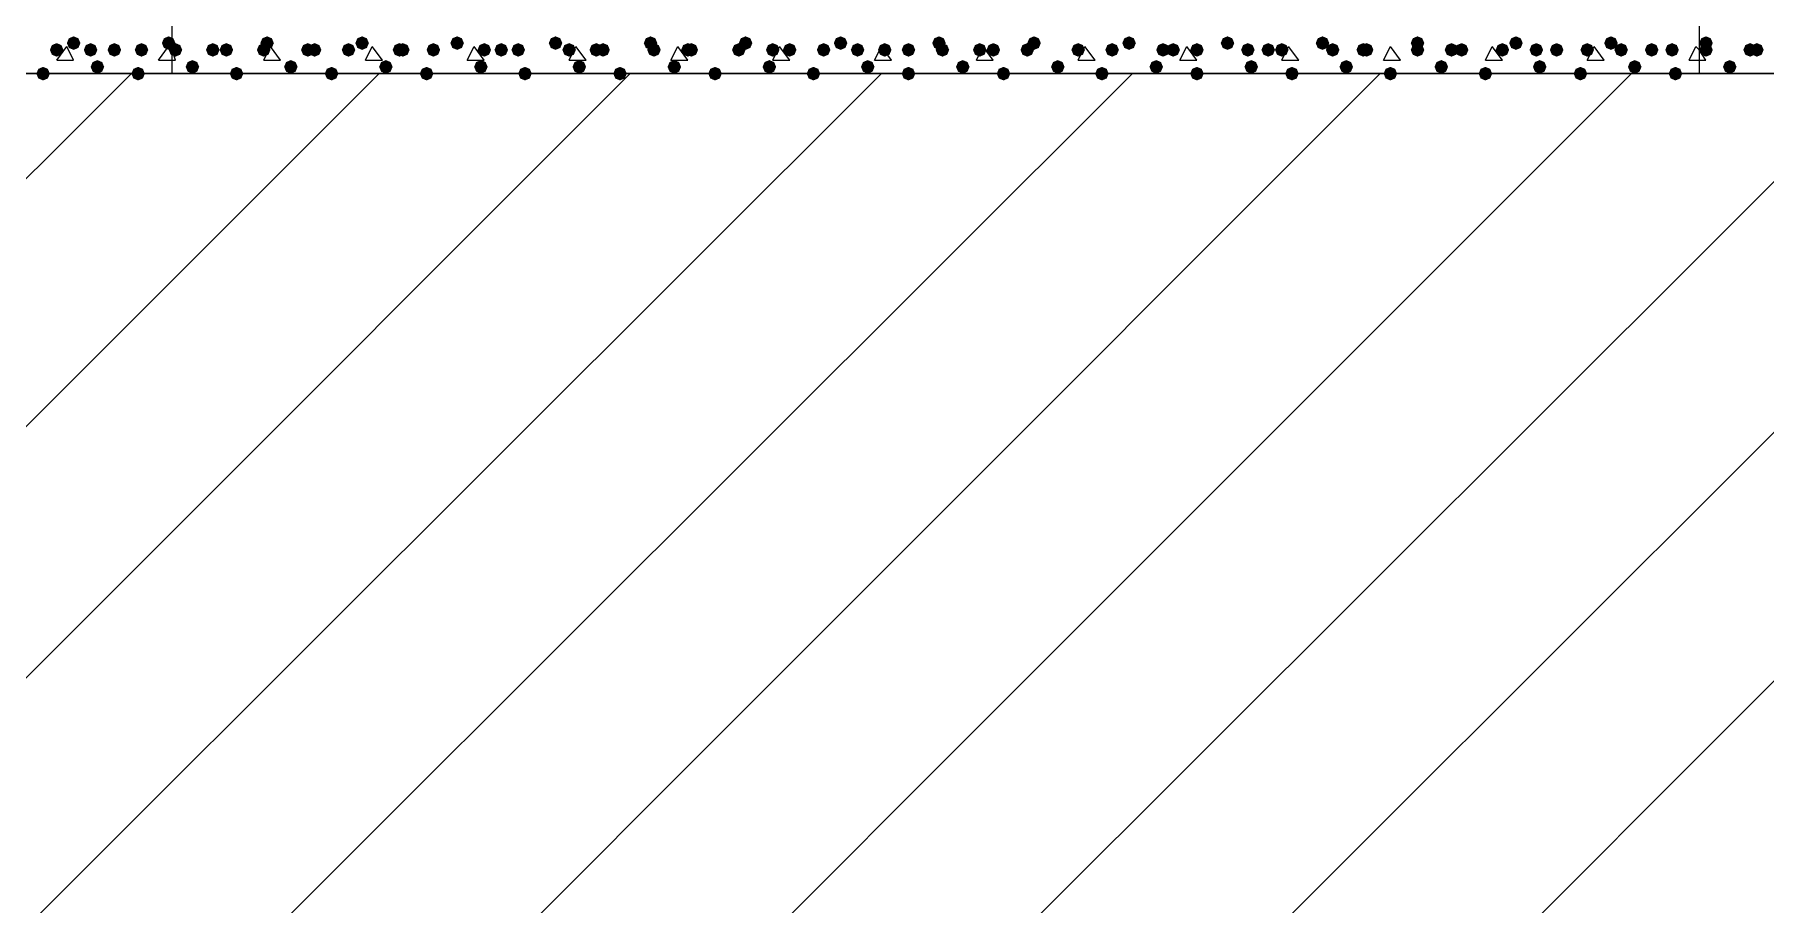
# Model space of a CAD drawing. Header units: millimetres. Extents: x 0 to 420, y 0 to 297.
# Drawn here: x 257.83 to 279.42, y 188.77 to 199.62 of the extents above; entities that cross this region are included whole.
import ezdxf

# ---------------------------------------------------------------- set-up
doc = ezdxf.new("R2010")
doc.units = ezdxf.units.MM
doc.layers.get('0').update_dxf_attribs({"linetype": 'CONTINUOUS'})

msp = doc.modelspace()

# ---------------------------------------------------------------- hatches: boundary and pattern name
at = {"true_color": 0x000007}
for points in [[(258.191, 199.432333), (258.166129, 199.372537), (258.106333, 199.347667), (258.046538, 199.372537), (258.021667, 199.432333), (258.046537, 199.492129), (258.106333, 199.517), (258.166129, 199.492129)], [(258.402667, 199.517), (258.377796, 199.457204), (258.318, 199.432333), (258.258204, 199.457204), (258.233333, 199.517), (258.258204, 199.576796), (258.318, 199.601667), (258.377796, 199.576796)], [(258.614333, 199.432333), (258.589462, 199.372537), (258.529667, 199.347667), (258.469871, 199.372537), (258.445, 199.432333), (258.469871, 199.492129), (258.529667, 199.517), (258.589462, 199.492129)], [(258.910667, 199.432333), (258.885796, 199.372537), (258.826, 199.347667), (258.766204, 199.372537), (258.741333, 199.432333), (258.766204, 199.492129), (258.826, 199.517), (258.885796, 199.492129)], [(259.249333, 199.432333), (259.224462, 199.372537), (259.164667, 199.347667), (259.104871, 199.372537), (259.08, 199.432333), (259.104871, 199.492129), (259.164667, 199.517), (259.224462, 199.492129)], [(259.588, 199.517), (259.563129, 199.457204), (259.503333, 199.432333), (259.443537, 199.457204), (259.418667, 199.517), (259.443537, 199.576796), (259.503333, 199.601667), (259.563129, 199.576796)], [(278.765, 199.517), (278.740129, 199.457204), (278.680333, 199.432333), (278.620538, 199.457204), (278.595667, 199.517), (278.620537, 199.576796), (278.680333, 199.601667), (278.740129, 199.576796)], [(278.765, 199.432333), (278.740129, 199.372537), (278.680333, 199.347667), (278.620538, 199.372537), (278.595667, 199.432333), (278.620537, 199.492129), (278.680333, 199.517), (278.740129, 199.492129)], [(279.315333, 199.432333), (279.290462, 199.372537), (279.230667, 199.347667), (279.170871, 199.372537), (279.146, 199.432333), (279.170871, 199.492129), (279.230667, 199.517), (279.290462, 199.492129)], [(279.4, 199.432333), (279.375129, 199.372537), (279.315333, 199.347667), (279.255538, 199.372537), (279.230667, 199.432333), (279.255537, 199.492129), (279.315333, 199.517), (279.375129, 199.492129)], [(258.699, 199.220667), (258.674129, 199.160871), (258.614333, 199.136), (258.554538, 199.160871), (258.529667, 199.220667), (258.554537, 199.280462), (258.614333, 199.305333), (258.674129, 199.280463)], [(279.061333, 199.220667), (279.036462, 199.160871), (278.976667, 199.136), (278.916871, 199.160871), (278.892, 199.220667), (278.916871, 199.280462), (278.976667, 199.305333), (279.036462, 199.280463)], [(258.021667, 199.136), (257.996796, 199.076204), (257.937, 199.051333), (257.877204, 199.076204), (257.852333, 199.136), (257.877204, 199.195796), (257.937, 199.220667), (257.996796, 199.195796)], [(259.207, 199.136), (259.182129, 199.076204), (259.122333, 199.051333), (259.062537, 199.076204), (259.037667, 199.136), (259.062537, 199.195796), (259.122333, 199.220667), (259.182129, 199.195796)]]:
    msp.add_hatch(color=0, dxfattribs=at).paths.add_polyline_path(points, flags=0)
at = {"true_color": 0x000008}
for points in [[(259.672667, 199.432333), (259.647796, 199.372537), (259.588, 199.347667), (259.528204, 199.372537), (259.503333, 199.432333), (259.528204, 199.492129), (259.588, 199.517), (259.647796, 199.492129)], [(260.138333, 199.432333), (260.113462, 199.372537), (260.053667, 199.347667), (259.993871, 199.372537), (259.969, 199.432333), (259.993871, 199.492129), (260.053667, 199.517), (260.113462, 199.492129)], [(260.307667, 199.432333), (260.282796, 199.372537), (260.223, 199.347667), (260.163204, 199.372537), (260.138333, 199.432333), (260.163204, 199.492129), (260.223, 199.517), (260.282796, 199.492129)], [(260.773333, 199.432333), (260.748462, 199.372537), (260.688667, 199.347667), (260.628871, 199.372537), (260.604, 199.432333), (260.628871, 199.492129), (260.688667, 199.517), (260.748462, 199.492129)], [(260.815667, 199.517), (260.790796, 199.457204), (260.731, 199.432333), (260.671204, 199.457204), (260.646333, 199.517), (260.671204, 199.576796), (260.731, 199.601667), (260.790796, 199.576796)], [(261.323667, 199.432333), (261.298796, 199.372537), (261.239, 199.347667), (261.179204, 199.372537), (261.154333, 199.432333), (261.179204, 199.492129), (261.239, 199.517), (261.298796, 199.492129)], [(261.408333, 199.432333), (261.383462, 199.372537), (261.323667, 199.347667), (261.263871, 199.372537), (261.239, 199.432333), (261.263871, 199.492129), (261.323667, 199.517), (261.383462, 199.492129)], [(261.831667, 199.432333), (261.806796, 199.372537), (261.747, 199.347667), (261.687204, 199.372537), (261.662333, 199.432333), (261.687204, 199.492129), (261.747, 199.517), (261.806796, 199.492129)], [(262.001, 199.517), (261.976129, 199.457204), (261.916333, 199.432333), (261.856538, 199.457204), (261.831667, 199.517), (261.856537, 199.576796), (261.916333, 199.601667), (261.976129, 199.576796)], [(262.466667, 199.432333), (262.441796, 199.372537), (262.382, 199.347667), (262.322204, 199.372537), (262.297333, 199.432333), (262.322204, 199.492129), (262.382, 199.517), (262.441796, 199.492129)], [(262.509, 199.432333), (262.484129, 199.372537), (262.424333, 199.347667), (262.364537, 199.372537), (262.339667, 199.432333), (262.364537, 199.492129), (262.424333, 199.517), (262.484129, 199.492129)], [(262.89, 199.432333), (262.865129, 199.372537), (262.805333, 199.347667), (262.745538, 199.372537), (262.720667, 199.432333), (262.745537, 199.492129), (262.805333, 199.517), (262.865129, 199.492129)], [(263.186333, 199.517), (263.161462, 199.457204), (263.101667, 199.432333), (263.041871, 199.457204), (263.017, 199.517), (263.041871, 199.576796), (263.101667, 199.601667), (263.161462, 199.576796)], [(263.525, 199.432333), (263.500129, 199.372537), (263.440333, 199.347667), (263.380538, 199.372537), (263.355667, 199.432333), (263.380537, 199.492129), (263.440333, 199.517), (263.500129, 199.492129)], [(263.736667, 199.432333), (263.711796, 199.372537), (263.652, 199.347667), (263.592204, 199.372537), (263.567333, 199.432333), (263.592204, 199.492129), (263.652, 199.517), (263.711796, 199.492129)], [(263.948333, 199.432333), (263.923463, 199.372537), (263.863667, 199.347667), (263.803871, 199.372537), (263.779, 199.432333), (263.803871, 199.492129), (263.863667, 199.517), (263.923462, 199.492129)], [(264.414, 199.517), (264.389129, 199.457204), (264.329333, 199.432333), (264.269538, 199.457204), (264.244667, 199.517), (264.269537, 199.576796), (264.329333, 199.601667), (264.389129, 199.576796)], [(264.583333, 199.432333), (264.558463, 199.372537), (264.498667, 199.347667), (264.438871, 199.372537), (264.414, 199.432333), (264.438871, 199.492129), (264.498667, 199.517), (264.558462, 199.492129)], [(264.922, 199.432333), (264.897129, 199.372537), (264.837333, 199.347667), (264.777537, 199.372537), (264.752667, 199.432333), (264.777537, 199.492129), (264.837333, 199.517), (264.897129, 199.492129)], [(265.006667, 199.432333), (264.981796, 199.372537), (264.922, 199.347667), (264.862204, 199.372537), (264.837333, 199.432333), (264.862204, 199.492129), (264.922, 199.517), (264.981796, 199.492129)], [(265.599333, 199.517), (265.574462, 199.457204), (265.514667, 199.432333), (265.454871, 199.457204), (265.43, 199.517), (265.454871, 199.576796), (265.514667, 199.601667), (265.574462, 199.576796)], [(265.641667, 199.432333), (265.616796, 199.372537), (265.557, 199.347667), (265.497204, 199.372537), (265.472333, 199.432333), (265.497204, 199.492129), (265.557, 199.517), (265.616796, 199.492129)], [(266.065, 199.432333), (266.040129, 199.372537), (265.980333, 199.347667), (265.920538, 199.372537), (265.895667, 199.432333), (265.920537, 199.492129), (265.980333, 199.517), (266.040129, 199.492129)], [(266.107333, 199.432333), (266.082463, 199.372537), (266.022667, 199.347667), (265.962871, 199.372537), (265.938, 199.432333), (265.962871, 199.492129), (266.022667, 199.517), (266.082462, 199.492129)], [(266.7, 199.432333), (266.675129, 199.372537), (266.615333, 199.347667), (266.555538, 199.372537), (266.530667, 199.432333), (266.555537, 199.492129), (266.615333, 199.517), (266.675129, 199.492129)], [(266.784667, 199.517), (266.759796, 199.457204), (266.7, 199.432333), (266.640204, 199.457204), (266.615333, 199.517), (266.640204, 199.576796), (266.7, 199.601667), (266.759796, 199.576796)], [(267.123333, 199.432333), (267.098462, 199.372537), (267.038667, 199.347667), (266.978871, 199.372537), (266.954, 199.432333), (266.978871, 199.492129), (267.038667, 199.517), (267.098462, 199.492129)], [(267.335, 199.432333), (267.310129, 199.372537), (267.250333, 199.347667), (267.190538, 199.372537), (267.165667, 199.432333), (267.190537, 199.492129), (267.250333, 199.517), (267.310129, 199.492129)], [(267.758333, 199.432333), (267.733462, 199.372537), (267.673667, 199.347667), (267.613871, 199.372537), (267.589, 199.432333), (267.613871, 199.492129), (267.673667, 199.517), (267.733462, 199.492129)], [(267.97, 199.517), (267.945129, 199.457204), (267.885333, 199.432333), (267.825538, 199.457204), (267.800667, 199.517), (267.825537, 199.576796), (267.885333, 199.601667), (267.945129, 199.576796)], [(268.181667, 199.432333), (268.156796, 199.372537), (268.097, 199.347667), (268.037204, 199.372537), (268.012333, 199.432333), (268.037204, 199.492129), (268.097, 199.517), (268.156796, 199.492129)], [(268.520333, 199.432333), (268.495462, 199.372537), (268.435667, 199.347667), (268.375871, 199.372537), (268.351, 199.432333), (268.375871, 199.492129), (268.435667, 199.517), (268.495462, 199.492129)], [(268.816667, 199.432333), (268.791796, 199.372537), (268.732, 199.347667), (268.672204, 199.372537), (268.647333, 199.432333), (268.672204, 199.492129), (268.732, 199.517), (268.791796, 199.492129)], [(269.197667, 199.517), (269.172796, 199.457204), (269.113, 199.432333), (269.053204, 199.457204), (269.028333, 199.517), (269.053204, 199.576796), (269.113, 199.601667), (269.172796, 199.576796)], [(269.24, 199.432333), (269.215129, 199.372537), (269.155333, 199.347667), (269.095537, 199.372537), (269.070667, 199.432333), (269.095537, 199.492129), (269.155333, 199.517), (269.215129, 199.492129)], [(269.705667, 199.432333), (269.680796, 199.372537), (269.621, 199.347667), (269.561204, 199.372537), (269.536333, 199.432333), (269.561204, 199.492129), (269.621, 199.517), (269.680796, 199.492129)], [(269.875, 199.432333), (269.850129, 199.372537), (269.790333, 199.347667), (269.730537, 199.372537), (269.705667, 199.432333), (269.730537, 199.492129), (269.790333, 199.517), (269.850129, 199.492129)], [(270.298333, 199.432333), (270.273462, 199.372537), (270.213667, 199.347667), (270.153871, 199.372537), (270.129, 199.432333), (270.153871, 199.492129), (270.213667, 199.517), (270.273462, 199.492129)], [(270.383, 199.517), (270.358129, 199.457204), (270.298333, 199.432333), (270.238538, 199.457204), (270.213667, 199.517), (270.238537, 199.576796), (270.298333, 199.601667), (270.358129, 199.576796)], [(270.933333, 199.432333), (270.908462, 199.372537), (270.848667, 199.347667), (270.788871, 199.372537), (270.764, 199.432333), (270.788871, 199.492129), (270.848667, 199.517), (270.908462, 199.492129)], [(270.933333, 199.432333), (270.908462, 199.372537), (270.848667, 199.347667), (270.788871, 199.372537), (270.764, 199.432333), (270.788871, 199.492129), (270.848667, 199.517), (270.908462, 199.492129)], [(271.356667, 199.432333), (271.331796, 199.372537), (271.272, 199.347667), (271.212204, 199.372537), (271.187333, 199.432333), (271.212204, 199.492129), (271.272, 199.517), (271.331796, 199.492129)], [(271.568333, 199.517), (271.543463, 199.457204), (271.483667, 199.432333), (271.423871, 199.457204), (271.399, 199.517), (271.423871, 199.576796), (271.483667, 199.601667), (271.543462, 199.576796)], [(271.991667, 199.432333), (271.966796, 199.372537), (271.907, 199.347667), (271.847204, 199.372537), (271.822333, 199.432333), (271.847204, 199.492129), (271.907, 199.517), (271.966796, 199.492129)], [(272.118667, 199.432333), (272.093796, 199.372537), (272.034, 199.347667), (271.974204, 199.372537), (271.949333, 199.432333), (271.974204, 199.492129), (272.034, 199.517), (272.093796, 199.492129)], [(272.415, 199.432333), (272.390129, 199.372537), (272.330333, 199.347667), (272.270538, 199.372537), (272.245667, 199.432333), (272.270537, 199.492129), (272.330333, 199.517), (272.390129, 199.492129)], [(272.796, 199.517), (272.771129, 199.457204), (272.711333, 199.432333), (272.651538, 199.457204), (272.626667, 199.517), (272.651537, 199.576796), (272.711333, 199.601667), (272.771129, 199.576796)], [(273.05, 199.432333), (273.025129, 199.372537), (272.965333, 199.347667), (272.905538, 199.372537), (272.880667, 199.432333), (272.905537, 199.492129), (272.965333, 199.517), (273.025129, 199.492129)], [(273.304, 199.432333), (273.279129, 199.372537), (273.219333, 199.347667), (273.159538, 199.372537), (273.134667, 199.432333), (273.159537, 199.492129), (273.219333, 199.517), (273.279129, 199.492129)], [(273.473333, 199.432333), (273.448463, 199.372537), (273.388667, 199.347667), (273.328871, 199.372537), (273.304, 199.432333), (273.328871, 199.492129), (273.388667, 199.517), (273.448462, 199.492129)], [(273.981333, 199.517), (273.956462, 199.457204), (273.896667, 199.432333), (273.836871, 199.457204), (273.812, 199.517), (273.836871, 199.576796), (273.896667, 199.601667), (273.956462, 199.576796)], [(274.108333, 199.432333), (274.083463, 199.372537), (274.023667, 199.347667), (273.963871, 199.372537), (273.939, 199.432333), (273.963871, 199.492129), (274.023667, 199.517), (274.083462, 199.492129)], [(274.489333, 199.432333), (274.464462, 199.372537), (274.404667, 199.347667), (274.344871, 199.372537), (274.32, 199.432333), (274.344871, 199.492129), (274.404667, 199.517), (274.464462, 199.492129)], [(274.531667, 199.432333), (274.506796, 199.372537), (274.447, 199.347667), (274.387204, 199.372537), (274.362333, 199.432333), (274.387204, 199.492129), (274.447, 199.517), (274.506796, 199.492129)], [(275.166667, 199.517), (275.141796, 199.457204), (275.082, 199.432333), (275.022204, 199.457204), (274.997333, 199.517), (275.022204, 199.576796), (275.082, 199.601667), (275.141796, 199.576796)], [(275.166667, 199.432333), (275.141796, 199.372537), (275.082, 199.347667), (275.022204, 199.372537), (274.997333, 199.432333), (275.022204, 199.492129), (275.082, 199.517), (275.141796, 199.492129)], [(275.59, 199.432333), (275.565129, 199.372537), (275.505333, 199.347667), (275.445538, 199.372537), (275.420667, 199.432333), (275.445537, 199.492129), (275.505333, 199.517), (275.565129, 199.492129)], [(275.717, 199.432333), (275.692129, 199.372537), (275.632333, 199.347667), (275.572537, 199.372537), (275.547667, 199.432333), (275.572537, 199.492129), (275.632333, 199.517), (275.692129, 199.492129)], [(276.225, 199.432333), (276.200129, 199.372537), (276.140333, 199.347667), (276.080537, 199.372537), (276.055667, 199.432333), (276.080537, 199.492129), (276.140333, 199.517), (276.200129, 199.492129)], [(276.394333, 199.517), (276.369462, 199.457204), (276.309667, 199.432333), (276.249871, 199.457204), (276.225, 199.517), (276.249871, 199.576796), (276.309667, 199.601667), (276.369462, 199.576796)], [(276.648333, 199.432333), (276.623462, 199.372537), (276.563667, 199.347667), (276.503871, 199.372537), (276.479, 199.432333), (276.503871, 199.492129), (276.563667, 199.517), (276.623462, 199.492129)], [(276.902333, 199.432333), (276.877462, 199.372537), (276.817667, 199.347667), (276.757871, 199.372537), (276.733, 199.432333), (276.757871, 199.492129), (276.817667, 199.517), (276.877462, 199.492129)], [(277.283333, 199.432333), (277.258462, 199.372537), (277.198667, 199.347667), (277.138871, 199.372537), (277.114, 199.432333), (277.138871, 199.492129), (277.198667, 199.517), (277.258462, 199.492129)], [(277.579667, 199.517), (277.554796, 199.457204), (277.495, 199.432333), (277.435204, 199.457204), (277.410333, 199.517), (277.435204, 199.576796), (277.495, 199.601667), (277.554796, 199.576796)], [(277.706667, 199.432333), (277.681796, 199.372537), (277.622, 199.347667), (277.562204, 199.372537), (277.537333, 199.432333), (277.562204, 199.492129), (277.622, 199.517), (277.681796, 199.492129)], [(278.087667, 199.432333), (278.062796, 199.372537), (278.003, 199.347667), (277.943204, 199.372537), (277.918333, 199.432333), (277.943204, 199.492129), (278.003, 199.517), (278.062796, 199.492129)], [(278.341667, 199.432333), (278.316796, 199.372537), (278.257, 199.347667), (278.197204, 199.372537), (278.172333, 199.432333), (278.197204, 199.492129), (278.257, 199.517), (278.316796, 199.492129)], [(259.884333, 199.220667), (259.859462, 199.160871), (259.799667, 199.136), (259.739871, 199.160871), (259.715, 199.220667), (259.739871, 199.280462), (259.799667, 199.305333), (259.859462, 199.280463)], [(261.112, 199.220667), (261.087129, 199.160871), (261.027333, 199.136), (260.967537, 199.160871), (260.942667, 199.220667), (260.967537, 199.280462), (261.027333, 199.305333), (261.087129, 199.280463)], [(262.297333, 199.220667), (262.272462, 199.160871), (262.212667, 199.136), (262.152871, 199.160871), (262.128, 199.220667), (262.152871, 199.280462), (262.212667, 199.305333), (262.272462, 199.280463)], [(263.482667, 199.220667), (263.457796, 199.160871), (263.398, 199.136), (263.338204, 199.160871), (263.313333, 199.220667), (263.338204, 199.280462), (263.398, 199.305333), (263.457796, 199.280463)], [(264.710333, 199.220667), (264.685462, 199.160871), (264.625667, 199.136), (264.565871, 199.160871), (264.541, 199.220667), (264.565871, 199.280462), (264.625667, 199.305333), (264.685462, 199.280463)], [(265.895667, 199.220667), (265.870796, 199.160871), (265.811, 199.136), (265.751204, 199.160871), (265.726333, 199.220667), (265.751204, 199.280462), (265.811, 199.305333), (265.870796, 199.280463)], [(267.081, 199.220667), (267.056129, 199.160871), (266.996333, 199.136), (266.936537, 199.160871), (266.911667, 199.220667), (266.936537, 199.280462), (266.996333, 199.305333), (267.056129, 199.280463)], [(268.308667, 199.220667), (268.283796, 199.160871), (268.224, 199.136), (268.164204, 199.160871), (268.139333, 199.220667), (268.164204, 199.280462), (268.224, 199.305333), (268.283796, 199.280463)], [(269.494, 199.220667), (269.469129, 199.160871), (269.409333, 199.136), (269.349538, 199.160871), (269.324667, 199.220667), (269.349537, 199.280462), (269.409333, 199.305333), (269.469129, 199.280463)], [(270.679333, 199.220667), (270.654463, 199.160871), (270.594667, 199.136), (270.534871, 199.160871), (270.51, 199.220667), (270.534871, 199.280462), (270.594667, 199.305333), (270.654462, 199.280463)], [(271.907, 199.220667), (271.882129, 199.160871), (271.822333, 199.136), (271.762538, 199.160871), (271.737667, 199.220667), (271.762537, 199.280462), (271.822333, 199.305333), (271.882129, 199.280463)], [(273.092333, 199.220667), (273.067462, 199.160871), (273.007667, 199.136), (272.947871, 199.160871), (272.923, 199.220667), (272.947871, 199.280462), (273.007667, 199.305333), (273.067462, 199.280463)], [(274.277667, 199.220667), (274.252796, 199.160871), (274.193, 199.136), (274.133204, 199.160871), (274.108333, 199.220667), (274.133204, 199.280462), (274.193, 199.305333), (274.252796, 199.280463)], [(275.463, 199.220667), (275.438129, 199.160871), (275.378333, 199.136), (275.318537, 199.160871), (275.293667, 199.220667), (275.318537, 199.280462), (275.378333, 199.305333), (275.438129, 199.280463)], [(276.690667, 199.220667), (276.665796, 199.160871), (276.606, 199.136), (276.546204, 199.160871), (276.521333, 199.220667), (276.546204, 199.280462), (276.606, 199.305333), (276.665796, 199.280463)], [(277.876, 199.220667), (277.851129, 199.160871), (277.791333, 199.136), (277.731537, 199.160871), (277.706667, 199.220667), (277.731537, 199.280462), (277.791333, 199.305333), (277.851129, 199.280463)], [(260.434667, 199.136), (260.409796, 199.076204), (260.35, 199.051333), (260.290204, 199.076204), (260.265333, 199.136), (260.290204, 199.195796), (260.35, 199.220667), (260.409796, 199.195796)], [(261.62, 199.136), (261.595129, 199.076204), (261.535333, 199.051333), (261.475537, 199.076204), (261.450667, 199.136), (261.475537, 199.195796), (261.535333, 199.220667), (261.595129, 199.195796)], [(262.805333, 199.136), (262.780463, 199.076204), (262.720667, 199.051333), (262.660871, 199.076204), (262.636, 199.136), (262.660871, 199.195796), (262.720667, 199.220667), (262.780462, 199.195796)], [(264.033, 199.136), (264.008129, 199.076204), (263.948333, 199.051333), (263.888537, 199.076204), (263.863667, 199.136), (263.888537, 199.195796), (263.948333, 199.220667), (264.008129, 199.195796)], [(265.218333, 199.136), (265.193463, 199.076204), (265.133667, 199.051333), (265.073871, 199.076204), (265.049, 199.136), (265.073871, 199.195796), (265.133667, 199.220667), (265.193462, 199.195796)], [(266.403667, 199.136), (266.378796, 199.076204), (266.319, 199.051333), (266.259204, 199.076204), (266.234333, 199.136), (266.259204, 199.195796), (266.319, 199.220667), (266.378796, 199.195796)], [(267.631333, 199.136), (267.606463, 199.076204), (267.546667, 199.051333), (267.486871, 199.076204), (267.462, 199.136), (267.486871, 199.195796), (267.546667, 199.220667), (267.606462, 199.195796)], [(268.816667, 199.136), (268.791796, 199.076204), (268.732, 199.051333), (268.672204, 199.076204), (268.647333, 199.136), (268.672204, 199.195796), (268.732, 199.220667), (268.791796, 199.195796)], [(270.002, 199.136), (269.977129, 199.076204), (269.917333, 199.051333), (269.857538, 199.076204), (269.832667, 199.136), (269.857537, 199.195796), (269.917333, 199.220667), (269.977129, 199.195796)], [(271.229667, 199.136), (271.204796, 199.076204), (271.145, 199.051333), (271.085204, 199.076204), (271.060333, 199.136), (271.085204, 199.195796), (271.145, 199.220667), (271.204796, 199.195796)], [(272.415, 199.136), (272.390129, 199.076204), (272.330333, 199.051333), (272.270538, 199.076204), (272.245667, 199.136), (272.270537, 199.195796), (272.330333, 199.220667), (272.390129, 199.195796)], [(273.600333, 199.136), (273.575462, 199.076204), (273.515667, 199.051333), (273.455871, 199.076204), (273.431, 199.136), (273.455871, 199.195796), (273.515667, 199.220667), (273.575462, 199.195796)], [(274.828, 199.136), (274.803129, 199.076204), (274.743333, 199.051333), (274.683538, 199.076204), (274.658667, 199.136), (274.683537, 199.195796), (274.743333, 199.220667), (274.803129, 199.195796)], [(276.013333, 199.136), (275.988462, 199.076204), (275.928667, 199.051333), (275.868871, 199.076204), (275.844, 199.136), (275.868871, 199.195796), (275.928667, 199.220667), (275.988462, 199.195796)], [(277.198667, 199.136), (277.173796, 199.076204), (277.114, 199.051333), (277.054204, 199.076204), (277.029333, 199.136), (277.054204, 199.195796), (277.114, 199.220667), (277.173796, 199.195796)], [(278.384, 199.136), (278.359129, 199.076204), (278.299333, 199.051333), (278.239537, 199.076204), (278.214667, 199.136), (278.239537, 199.195796), (278.299333, 199.220667), (278.359129, 199.195796)]]:
    msp.add_hatch(color=0, dxfattribs=at).paths.add_polyline_path(points, flags=0)

# ---------------------------------------------------------------- linework, layer by layer
at = {"color": 0, "true_color": 0x0000fd}
msp.add_lwpolyline([(33.528, 180.086), (377.486333, 180.086), (377.486333, 199.136), (215.053333, 199.136), (215.053333, 220.345), (195.961, 220.345), (195.961, 199.136), (33.528, 199.136)], close=True, dxfattribs=at)
at = {"color": 0, "true_color": 0x000007}
for points in [[(33.528002, 199.135999), (195.961001, 199.135999), (195.961001, 220.344999), (215.053334, 220.344999), (215.053334, 199.135999), (377.486334, 199.135999), (377.486334, 180.085999), (33.528002, 180.085999)], [(257.429, 201.252667), (257.429, 199.136), (259.545667, 199.136), (259.545667, 201.252667)], [(278.595667, 201.252667), (278.595667, 199.136), (280.712333, 199.136), (280.712333, 201.252667)]]:
    msp.add_lwpolyline(points, close=True, dxfattribs=at)
for points in [[(258.106333, 199.305333), (258.233333, 199.474667)], [(258.106333, 199.305333), (258.318, 199.305333)], [(258.318, 199.305333), (258.233333, 199.474667)], [(259.376333, 199.305333), (259.503333, 199.474667)], [(259.376333, 199.305333), (259.545667, 199.305333)], [(259.545667, 199.432333), (259.503333, 199.474667)], [(278.680333, 199.305333), (278.595667, 199.432333)], [(278.595667, 199.305333), (278.680333, 199.305333)], [(259.545667, 199.136), (278.595667, 199.136)]]:
    msp.add_lwpolyline(points, dxfattribs=at)
at = {"color": 0, "true_color": 0x000008}
for points in [[(259.588, 199.305333), (259.545667, 199.432333)], [(259.545667, 199.305333), (259.588, 199.305333)], [(260.688667, 199.305333), (260.773333, 199.474667)], [(260.688667, 199.305333), (260.900333, 199.305333)], [(260.900333, 199.305333), (260.773333, 199.474667)], [(261.958667, 199.305333), (262.043333, 199.474667)], [(261.958667, 199.305333), (262.170333, 199.305333)], [(262.170333, 199.305333), (262.043333, 199.474667)], [(263.228667, 199.305333), (263.313333, 199.474667)], [(263.228667, 199.305333), (263.440333, 199.305333)], [(263.440333, 199.305333), (263.313333, 199.474667)], [(264.498667, 199.305333), (264.583333, 199.474667)], [(264.498667, 199.305333), (264.710333, 199.305333)], [(264.710333, 199.305333), (264.583333, 199.474667)], [(265.768667, 199.305333), (265.853333, 199.474667)], [(265.768667, 199.305333), (265.980333, 199.305333)], [(265.980333, 199.305333), (265.853333, 199.474667)], [(267.038667, 199.305333), (267.123333, 199.474667)], [(267.038667, 199.305333), (267.250333, 199.305333)], [(267.250333, 199.305333), (267.123333, 199.474667)], [(268.308667, 199.305333), (268.393333, 199.474667)], [(268.308667, 199.305333), (268.520333, 199.305333)], [(268.520333, 199.305333), (268.393333, 199.474667)], [(269.578667, 199.305333), (269.663333, 199.474667)], [(269.578667, 199.305333), (269.790333, 199.305333)], [(269.790333, 199.305333), (269.663333, 199.474667)], [(270.848667, 199.305333), (270.933333, 199.474667)], [(270.848667, 199.305333), (271.060333, 199.305333)], [(271.060333, 199.305333), (270.933333, 199.474667)], [(272.118667, 199.305333), (272.203333, 199.474667)], [(272.118667, 199.305333), (272.330333, 199.305333)], [(272.330333, 199.305333), (272.203333, 199.474667)], [(273.388667, 199.305333), (273.473333, 199.474667)], [(273.388667, 199.305333), (273.600333, 199.305333)], [(273.600333, 199.305333), (273.473333, 199.474667)], [(274.658667, 199.305333), (274.743333, 199.474667)], [(274.658667, 199.305333), (274.870333, 199.305333)], [(274.870333, 199.305333), (274.743333, 199.474667)], [(275.928667, 199.305333), (276.013333, 199.474667)], [(275.928667, 199.305333), (276.140333, 199.305333)], [(276.140333, 199.305333), (276.013333, 199.474667)], [(277.198667, 199.305333), (277.283333, 199.474667)], [(277.198667, 199.305333), (277.410333, 199.305333)], [(277.410333, 199.305333), (277.283333, 199.474667)], [(278.468667, 199.305333), (278.553333, 199.474667)], [(278.468667, 199.305333), (278.595667, 199.305333)], [(278.595667, 199.432333), (278.553333, 199.474667)]]:
    msp.add_lwpolyline(points, dxfattribs=at)
at = {"color": 0, "true_color": 0x000002}
for points in [[(239.945333, 180.086), (259.037667, 199.136)], [(243.078, 180.086), (262.128, 199.136)], [(246.210667, 180.086), (265.260667, 199.136)], [(249.301, 180.086), (268.393333, 199.136)], [(252.433667, 180.086), (271.526, 199.136)], [(255.566333, 180.086), (274.616333, 199.136)], [(258.699, 180.086), (277.749, 199.136)], [(261.789333, 180.086), (280.881667, 199.136)], [(264.922, 180.086), (284.014333, 199.136)], [(268.054667, 180.086), (287.104667, 199.136)]]:
    msp.add_lwpolyline(points, dxfattribs=at)

doc.saveas('drawing.dxf')
